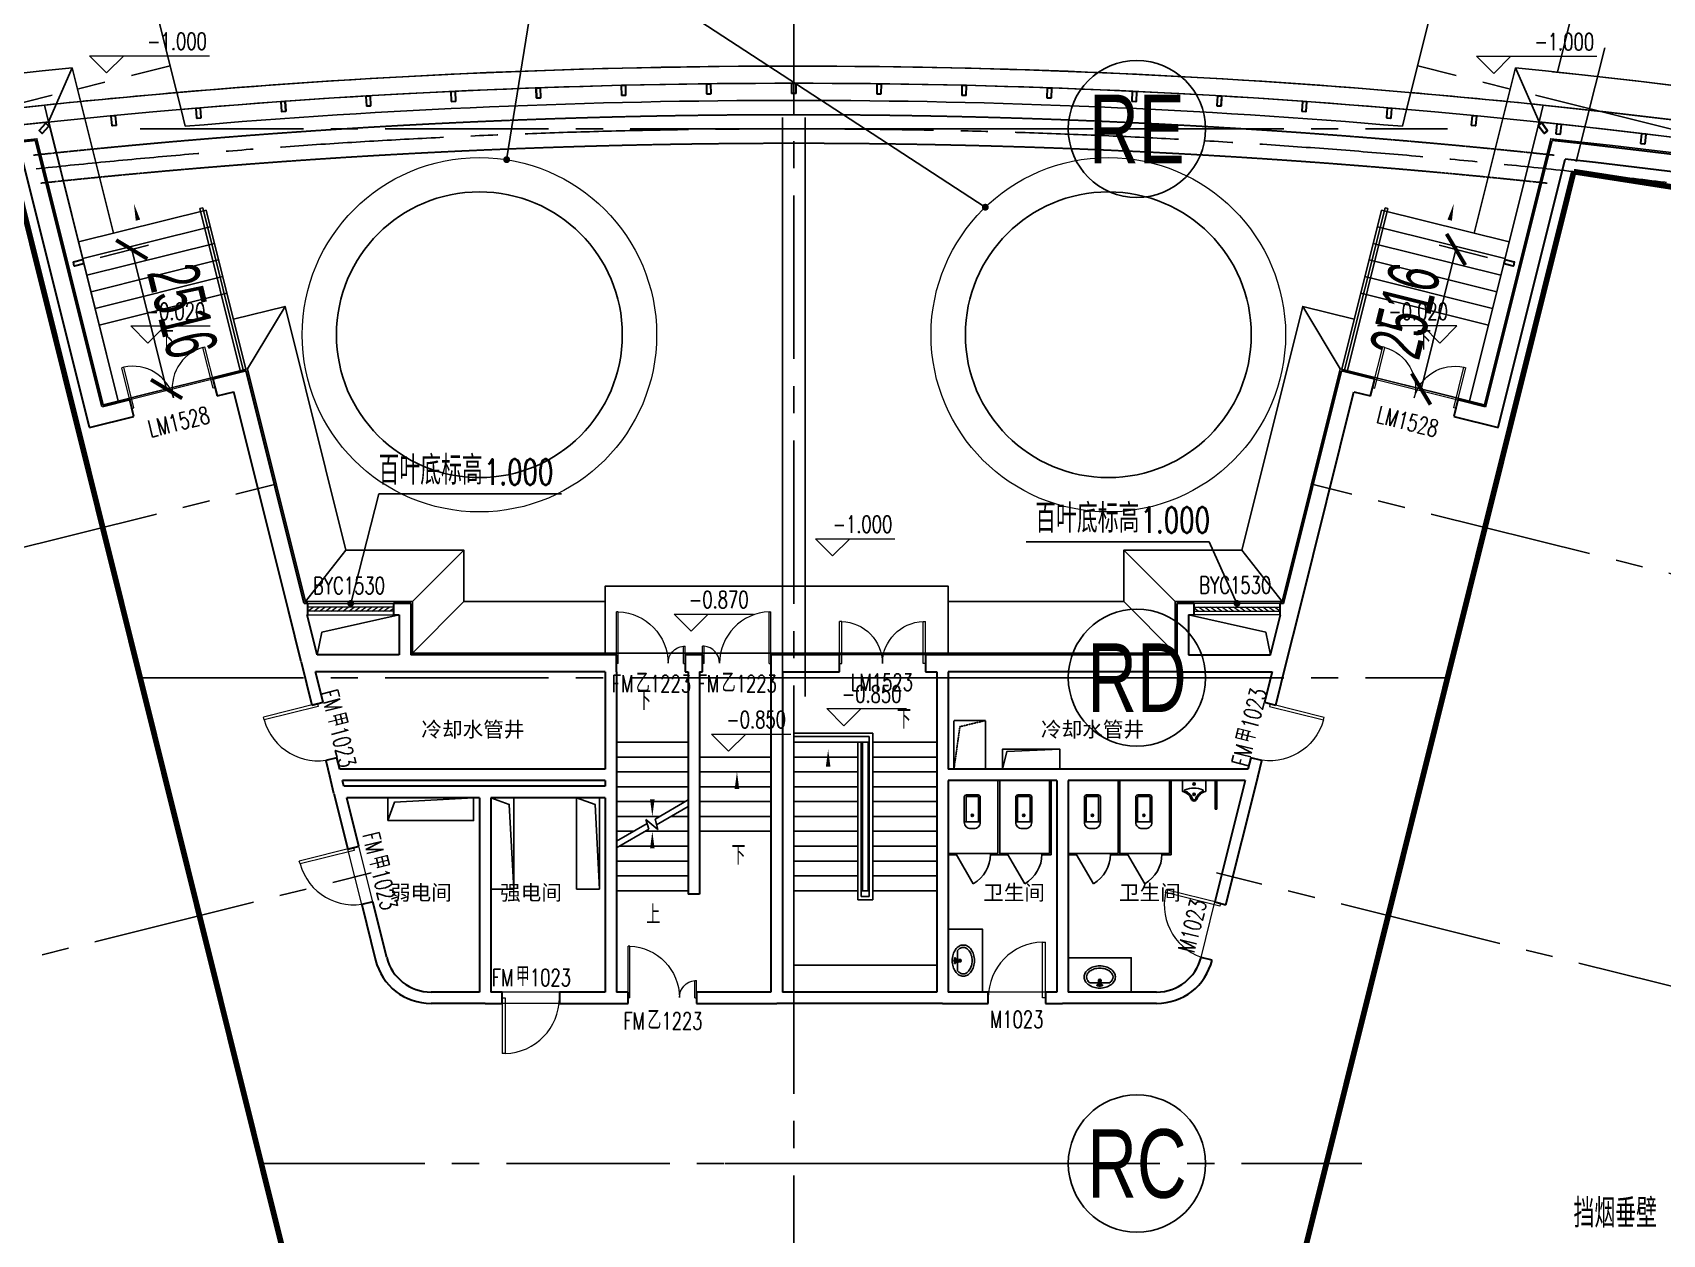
# Model space of a CAD drawing. Extents: x 138868 to 1251000, y -188972 to 132579.
# Drawn here: x 195488 to 223993, y -80412 to -59385 of the extents above; entities that cross this region are included whole.
import ezdxf
from ezdxf.enums import TextEntityAlignment as Align

# ---------------------------------------------------------------- set-up
doc = ezdxf.new("R2010")
doc.units = 0
for name, pattern in [('CENTER2', [28.575, 19.05, -3.175, 3.175, -3.175]), ('DASH', [0.35, 0.25, -0.1]), ('DASHDOT', [1, 0.5, -0.25, 0, -0.25])]:
    doc.linetypes.add(name, pattern=pattern)
doc.layers.get('0').update_dxf_attribs({"color": 8})
doc.layers.get('Defpoints').update_dxf_attribs({"color": 8})
for name, color, linetype in [('#幕墙线-平面', 8, 'Continuous'), ('#标注', 8, 'Continuous'), ('#轴线', 8, 'CENTER2'), ('A-FLOR', 8, 'Continuous'), ('A-FLOR-GRND', 8, 'Continuous'), ('A-FLOR-OVHD', 8, 'DASH'), ('A-FLOR-SPCL', 8, 'Continuous'), ('A-FLOR-UNDR', 8, 'Continuous'), ('A-Hole', 8, 'Continuous'), ('A-ROAD', 8, 'Continuous'), ('A-THERMAL', 8, 'Continuous'), ('CURTWALL', 8, 'Continuous'), ('dim', 8, 'Continuous'), ('DIM_LEAD', 8, 'Continuous'), ('DIM_SYMB', 8, 'Continuous'), ('G-equip', 8, 'Continuous'), ('STAIR', 8, 'Continuous'), ('WINDOW_TEXT', 8, 'Continuous'), ('数据中心轮廓线', 8, 'Continuous')]:
    doc.layers.add(name, color=color, linetype=linetype)
for name, color, linetype, lineweight in [('DIM_ELEV', 8, 'Continuous', 5), ('DOOR_FIRE', 8, 'Continuous', 13), ('DOOR_FIRE_TEXT', 8, 'Continuous', 9), ('DOTE', 8, 'DASHDOT', 5), ('G-设备基础', 8, 'Continuous', 9), ('PUB_TEXT', 8, 'Continuous', 5), ('WALL', 8, 'Continuous', 30), ('WINDOW', 8, 'Continuous', 13)]:
    doc.layers.add(name, color=color, linetype=linetype, lineweight=lineweight)
doc.styles.add('_TCH_DIM', font='SIMPLEX', dxfattribs={"bigfont": 'GBCBIG'})
doc.styles.add('_TCH_WINDOW', font='SIMPLEX', dxfattribs={"height": 3.5, "bigfont": 'GBCBIG'})
doc.styles.add('JHZX', font='jrs.shx', dxfattribs={"width": 0.6, "bigfont": 'jhz.shx'})
doc.styles.get("Standard").update_dxf_attribs({"font": 'arial.ttf'})
doc.dimstyles.new('JZBZ-300', dxfattribs={"dimscale": 300, "dimtxt": 3, "dimasz": 1.5, "dimexe": 1, "dimexo": 1, "dimgap": 0.5, "dimtad": 1, "dimdec": 0, "dimdsep": 46, "dimtxsty": 'JHZX', "dimblk1": 'ARCHTICK', "dimblk2": 'ARCHTICK', "dimsah": 1, "dimcen": 0, "dimclrd": 1, "dimclre": 1, "dimclrt": 2, "dimadec": 1, "dimazin": 2, "dimtfac": 1, "dimtdec": 0, "dimtix": 1, "dimtmove": 0, "dimatfit": 3, "dimfxl": 1, "dimtolj": 1, "dimlwd": -1, "dimlwe": -1, "dimarcsym": 1})

# ---------------------------------------------------------------- blocks, each defined once
blk = doc.blocks.new('Hole-1F')
at = {"layer": 'A-FLOR-OVHD'}
blk.add_lwpolyline([(2800, 114550), (3350, 114550), (3350, 113700), (2800, 113700)], close=True, dxfattribs=at)
blk.add_lwpolyline([(2800, 113700), (2904, 114443), (3350, 114550)], dxfattribs=at)
at = {"layer": 'A-Hole'}
for points in [[(-8338, 115700), (-8253, 116098), (-6900, 116400)], [(8338, 115700), (8253, 116098), (6900, 116400)], [(3650, 113700), (3723, 114006), (4650, 114050)], [(-7100, 112800), (-6983, 113123), (-5600, 113200)], [(-5300, 113200), (-4977, 113082), (-4900, 111600)], [(-3800, 113200), (-3477, 113082), (-3400, 111600)]]:
    blk.add_lwpolyline(points, dxfattribs=at)
for points in [[(3650, 113700), (4650, 113700), (4650, 114050), (3650, 114050)], [(-7100, 112800), (-5600, 112800), (-5600, 113200), (-7100, 113200)], [(-5300, 113200), (-5300, 111600), (-4900, 111600), (-4900, 113200)], [(-3800, 113200), (-3800, 111600), (-3400, 111600), (-3400, 113200)]]:
    blk.add_lwpolyline(points, close=True, dxfattribs=at)
blk = doc.blocks.new('9-10#$0$$TCHSYS$APDOOR2D')
blk.add_line((0.5, 0), (0, 0.866))
blk.add_arc((0.5, 0), 1, 120, 180)
blk = doc.blocks.new('9-10#$0$$lvtry$00000202')
for p, q in [((-110, -40, 0), (-110, -470, 0)), ((100, -30, 0), (-100, -30, 0)), ((110, -470, 0), (110, -40, 0)), ((140, -470, 0), (-140, -470, 0))]:
    blk.add_line(p, q)
at = {"elevation": 0}
blk.add_lwpolyline([(140, -40, 0.414214), (100, 0), (-100, 0, 0.414214), (-140, -40), (-140, -480, 0.414214), (-30, -590), (30, -590, 0.414214), (140, -480)], format="xyb", close=True, dxfattribs=at)
blk.add_circle((0, -359, 0), 20)
for centre, start, end in [((-100, -40, 0), 90, 180), ((100, -40, 0), 0, 90)]:
    blk.add_arc(centre, 10, start, end)
for p in [(0, 0, 0), (0, -359, 0)]:
    blk.add_point(p)
blk = doc.blocks.new('9-10#$0$$lvtry$00000195')
for p, q in [((-165, -91), (-34, -91)), ((-17, -58), (-17, -48)), ((-16, -91), (-11, -91)), ((11, -91), (165, -91)), ((17, -58), (17, -48))]:
    blk.add_line(p, q)
blk.add_lwpolyline([(273, -195, -0.132138), (254, -266, -0.106661), (193, -332, -0.083339), (108, -374, -0.072039), (0, -389, -0.072039), (-108, -374, -0.083339), (-193, -332, -0.106661), (-254, -266, -0.132138), (-273, -195, -0.132138), (-254, -124, -0.106661), (-193, -57, -0.083339), (-108, -16, -0.072039), (0, 0, -0.072039), (108, -16, -0.083339), (193, -57, -0.106661), (254, -124, -0.132138)], format="xyb", close=True)
blk.add_circle((0, -58), 16.7)
for centre, radius, start, end in [((-131, -195), 101, 149.8906, 180), ((-131, -195), 101, 180, 210.1094), ((-68, -231), 174, 128.9257, 149.8906), ((-68, -158), 174, 210.1094, 234.4623), ((-165, -111), 20, 90, 128.9257), ((-40, -49), 10.1, 106.6096, 258.1648), ((-64, 218), 259, 274.7069, 282.3732), ((-75, -228), 173, 71.36, 79.1873), ((-29, -95), 6.77, 155.344, 308.3224), ((-171, 3), 166, 324.8411, 338.1337), ((-171, 3), 170, 324.8411, 331.3523), ((-29, -95), 3.37, 155.344, 308.3224), ((100, -210), 170, 132.3141, 138.8253), ((100, -210), 166, 125.5327, 138.8253), ((0, -131), 25, 112.516, 67.484), ((-12, -74), 10.6, 201.8924, 261.774), ((0, -48), 16.7, 0, 180), ((-381, -131), 372, 2.3982, 6.7627), ((0, -111), 9.9, 201.7837, 338.2163), ((64, 218), 259, 257.6268, 265.2931), ((381, -131), 372, 170.1008, 177.6018), ((75, -228), 173, 100.8127, 110.4191), ((40, -49), 10.1, 281.8352, 73.3904), ((165, -111), 20, 51.0743, 90), ((165, -111), 20, 51.0743, 90), ((68, -158), 174, 305.5377, 329.8906), ((68, -231), 174, 30.1094, 51.0743), ((131, -195), 101, 0, 30.1094), ((131, -195), 101, 329.8906, 0), ((-27, -100), 245, 234.4623, 253.5183), ((0, -9), 340, 253.5183, 270), ((0, -9), 340, 270, 286.4817), ((27, -100), 245, 286.4817, 305.5377)]:
    blk.add_arc(centre, radius, start, end)
for p in [(0, -58), (0, -131)]:
    blk.add_point(p)
blk = doc.blocks.new('9-10#$0$$lvtry$00000224')
at = {"elevation": 0}
blk.add_lwpolyline([(-205, -191), (-205, 0), (205, 0), (205, -191, 0.268068), (51, -323, -0.317765), (0, -360, -0.317765), (-51, -323, 0.268068)], format="xyb", close=True, dxfattribs=at)
for centre in [(0, -60, 0), (0, -242, 0)]:
    blk.add_circle(centre, 20)
for centre, radius, start, end in [((-152, -175, 0), 10, 114.1084, 248.1394), ((5, -526, 0), 395, 66.6675, 114.1084), ((-243, -401, 0), 233, 19.2639, 68.1394), ((243, -401, 0), 233, 110.4941, 160.7361), ((158, -173, 0), 10, 290.4941, 66.6675), ((0, -316, 0), 24, 199.2639, 269.4998), ((0, -316, 0), 24, 270.5002, 340.7361)]:
    blk.add_arc(centre, radius, start, end)
for p in [(0, -60, 0), (0, -242, 0)]:
    blk.add_point(p)
blk = doc.blocks.new('$DorLib2D$00000225')
for p, q in [((0.475, -0.001), (0.475, 0.752)), ((0.475, 0.752), (0.5, 0.752)), ((0.5, -0.001), (0.5, 0.752)), ((-0.5, 0), (-0.5, 0.252)), ((-0.475, 0.252), (-0.5, 0.252)), ((-0.475, 0), (-0.475, 0.252)), ((-0.475, 0), (-0.5, 0)), ((0.475, -0.001), (0.5, -0.001))]:
    blk.add_line(p, q)
for centre, radius, start, end in [((0.505, -0.002), 0.755, 92.2493, 179.7238), ((-0.501, 0.003), 0.251, 359.7899, 84.0974)]:
    blk.add_arc(centre, radius, start, end)
blk = doc.blocks.new('$DorLib2D$00000001')
for p, q in [((0.45, 0.975), (0.5, 0.975)), ((0.45, 0), (0.45, 0.975)), ((0.5, 0), (0.5, 0.975)), ((0.5, 0), (0.45, 0))]:
    blk.add_line(p, q)
blk.add_arc((0.475, 0), 0.975, 91.4693, 180)
blk = doc.blocks.new('$DorLib2D$00000002')
for p, q in [((-0.5, 0), (-0.5, 0.4875)), ((-0.475, 0.4875), (-0.5, 0.4875)), ((-0.475, 0), (-0.475, 0.4875)), ((0.475, 0), (0.475, 0.4875)), ((0.475, 0.4875), (0.5, 0.4875)), ((0.5, 0), (0.5, 0.4875)), ((-0.5, 0), (-0.475, 0)), ((0.5, 0), (0.475, 0))]:
    blk.add_line(p, q)
for centre, start, end in [((-0.4875, 0), 0, 88.53072), ((0.4875, 0), 91.46928, 180)]:
    blk.add_arc(centre, 0.4875, start, end)
blk = doc.blocks.new('$WINLIB2D$00000039')
for points in [[(-0.5, 0.5), (-0.5, -0.5)], [(0.5, 0.5), (-0.5, 0.5)], [(0.5, -0.5), (0.5, 0.5)], [(-0.5, 0.167), (0.5, 0.167)], [(-0.452, -0.167), (-0.5, 0.084)], [(-0.384, -0.167), (-0.448, 0.167)], [(-0.316, -0.167), (-0.38, 0.167)], [(-0.248, -0.167), (-0.312, 0.167)], [(-0.18, -0.167), (-0.244, 0.167)], [(-0.112, -0.167), (-0.176, 0.167)], [(-0.044, -0.167), (-0.108, 0.167)], [(0.024, -0.167), (-0.04, 0.167)], [(0.092, -0.167), (0.028, 0.167)], [(0.16, -0.167), (0.096, 0.167)], [(0.228, -0.167), (0.164, 0.167)], [(0.296, -0.167), (0.232, 0.167)], [(0.364, -0.167), (0.3, 0.167)], [(0.432, -0.167), (0.368, 0.167)], [(0.5, -0.167), (0.436, 0.167)], [(-0.5, -0.167), (0.5, -0.167)], [(0.5, -0.5), (-0.5, -0.5)]]:
    blk.add_lwpolyline(points)
blk = doc.blocks.new('A$C27be4f04')
at = {"layer": 'A-FLOR'}
for points in [[(-46242, -8876, 100, 100, 0), (-41304, -28684, 100, 100, 0), (-8702, -20556, 100, 100, 0), (-13640, -747, 100, 100, 0.067561), (-46242, -8876, 0, 0, 0)], [(46242, -8876, 100, 100, 0), (41304, -28684, 100, 100, 0), (8702, -20556, 100, 100, 0), (13640, -747, 100, 100, -0.067561), (46242, -8876, 0, 0, 0)]]:
    blk.add_lwpolyline(points, format="xyseb", dxfattribs=at)
at = {"layer": 'A-FLOR-GRND', "ltscale": 5}
for p, q in [((-13033, 123), (-12620, 1069)), ((13033, 123), (12620, 1069)), ((-9555, -4196), (-8899, -3105)), ((9555, -4196), (8899, -3105)), ((-8539, -8270), (-7836, -7370)), ((-6670, -8270), (-5770, -7370)), ((6670, -8270), (5770, -7370)), ((8539, -8270), (7836, -7370)), ((-6670, -9170), (-5770, -8270)), ((6670, -9170), (5770, -8270))]:
    blk.add_line(p, q, dxfattribs=at)
for points in [[(-12620, 1069), (-11899, -1823)], [(12620, 1069), (11899, -1823)], [(-9802, -3330), (-8899, -3105), (-7836, -7370), (-5770, -7370), (-5770, -8270), (-3300, -8270)], [(9802, -3330), (8899, -3105), (7836, -7370), (5770, -7370), (5770, -8270), (2700, -8270)]]:
    blk.add_lwpolyline(points, dxfattribs=at)
for start, end in [(95.72081, 111.05288), (68.94712, 84.27919), (68.94873, 83.98356)]:
    blk.add_arc((0, -124900), 126600, start, end, dxfattribs=at)
at = {"layer": 'A-FLOR-OVHD'}
blk.add_lwpolyline([(2800, -10350), (3350, -10350), (3350, -11200), (2800, -11200)], close=True, dxfattribs=at)
blk.add_lwpolyline([(2800, -11200), (2904, -10457), (3350, -10350)], dxfattribs=at)
for radius, start, end in [(125150, 83.89945, 96.10055), (124650, 83.93134, 96.06866)]:
    blk.add_arc((0, -124900), radius, start, end, dxfattribs=at)
at = {"layer": 'A-FLOR-SPCL', "ltscale": 5}
for p, q in [((2700, -11400), (2700, -12675)), ((3570, -11400), (3570, -12675)), ((3570, -11400), (3570, -12675)), ((3600, -11400), (3600, -12700)), ((3600, -11400), (3600, -12700)), ((4470, -11400), (4470, -12675)), ((4470, -11400), (4470, -12675)), ((4500, -11400), (4500, -12700)), ((4500, -11400), (4500, -12700)), ((4800, -11400), (4800, -12675)), ((5670, -11400), (5670, -12675)), ((5670, -11400), (5670, -12675)), ((5700, -11400), (5700, -12700)), ((5700, -11400), (5700, -12700)), ((6570, -11400), (6570, -12675)), ((6570, -11400), (6570, -12675)), ((6600, -11400), (6600, -12700)), ((6600, -11400), (6600, -12700)), ((7370, -11400), (7370, -11900)), ((7370, -11400), (7370, -11900)), ((7400, -11400), (7400, -11900)), ((7400, -11400), (7400, -11900)), ((7400, -11900), (7370, -11900)), ((2838, -12675), (2700, -12675)), ((2838, -12675), (2700, -12675)), ((2700, -12700), (2838, -12700)), ((2700, -12700), (2838, -12700)), ((2838, -12700), (2838, -12675)), ((2838, -12700), (2838, -12675)), ((2838, -12675), (3438, -12675)), ((3570, -12675), (3438, -12675)), ((3438, -12675), (3438, -12700)), ((3570, -12675), (3438, -12675)), ((3438, -12675), (3438, -12700)), ((3600, -12700), (3438, -12700)), ((3600, -12700), (3438, -12700)), ((3738, -12675), (3600, -12675)), ((3738, -12675), (3600, -12675)), ((3600, -12700), (3738, -12700)), ((3600, -12700), (3738, -12700)), ((3738, -12700), (3738, -12675)), ((3738, -12700), (3738, -12675)), ((3738, -12675), (4338, -12675)), ((4470, -12675), (4338, -12675)), ((4338, -12675), (4338, -12700)), ((4470, -12675), (4338, -12675)), ((4338, -12675), (4338, -12700)), ((4500, -12700), (4338, -12700)), ((4500, -12700), (4338, -12700)), ((4938, -12675), (4800, -12675)), ((4938, -12675), (4800, -12675)), ((4800, -12700), (4938, -12700)), ((4800, -12700), (4938, -12700)), ((4938, -12700), (4938, -12675)), ((4938, -12700), (4938, -12675)), ((4938, -12675), (5538, -12675)), ((5670, -12675), (5538, -12675)), ((5538, -12675), (5538, -12700)), ((5670, -12675), (5538, -12675)), ((5538, -12675), (5538, -12700)), ((5700, -12700), (5538, -12700)), ((5700, -12700), (5538, -12700)), ((5838, -12675), (5700, -12675)), ((5838, -12675), (5700, -12675)), ((5700, -12700), (5838, -12700)), ((5700, -12700), (5838, -12700)), ((5838, -12700), (5838, -12675)), ((5838, -12700), (5838, -12675)), ((5838, -12675), (6438, -12675)), ((6570, -12675), (6438, -12675)), ((6438, -12675), (6438, -12700)), ((6570, -12675), (6438, -12675)), ((6438, -12675), (6438, -12700)), ((6600, -12700), (6438, -12700))]:
    blk.add_line(p, q, dxfattribs=at)
for points in [[(2700, -15100), (2700, -14000), (3300, -14000), (3300, -15100)], [(5900, -15100), (4800, -15100), (4800, -14500), (5900, -14500)]]:
    blk.add_lwpolyline(points, close=True, dxfattribs=at)
at = {"layer": 'A-FLOR-UNDR'}
for p, q in [((-200, -9928), (-200, 201)), ((200, -9928), (200, 201))]:
    blk.add_line(p, q, dxfattribs=at)
at = {"layer": 'A-ROAD'}
for p, q in [((-10791, 637), (-11732, 4412)), ((10791, 637), (11732, 4412)), ((13353, 994), (14215, 4452))]:
    blk.add_line(p, q, dxfattribs=at)
blk.add_arc((0, -124900), 138000, 47.40447, 120.2107, dxfattribs=at)
at = {"layer": 'A-THERMAL', "ltscale": 5}
for points in [[(-46550, -10122), (-46385, -10081), (-46775, -8518, -0.069213), (-13238, -171), (-12078, -4825), (-9555, -4196), (-8539, -8270), (-6670, -8270), (-6670, -9170), (0, -9170)], [(46550, -10122), (46385, -10081), (46775, -8518, 0.069213), (13238, -171), (12078, -4825), (9555, -4196), (8539, -8270), (6670, -8270), (6670, -9170), (0, -9170)]]:
    blk.add_lwpolyline(points, format="xyb", dxfattribs=at)
at = {"layer": 'CURTWALL'}
for p, q in [((-10644, 47), (-10717, 342)), ((10644, 47), (10717, 342)), ((-11816, -4760), (-13033, 123)), ((11816, -4760), (13033, 123))]:
    blk.add_line(p, q, dxfattribs=at)
for radius, start, end in [(126000, 94.91286, 95.97052), (125700, 85.10902, 94.89098), (125700, 85.10902, 94.89098), (126000, 84.02948, 85.08714), (125400, 85.13099, 94.86901), (125700, 95.95123, 111.95671), (125700, 68.04329, 84.04877)]:
    blk.add_arc((0, -124900), radius, start, end, dxfattribs=at)
at = {"layer": 'DIM_ELEV'}
for p, q in [((-12020, 982), (-12320, 1282)), ((-12320, 1282), (-10220, 1282)), ((-12020, 982), (-11720, 1282)), ((12242, 972), (11942, 1272)), ((11942, 1272), (14042, 1272)), ((12242, 972), (12542, 1272)), ((-11298, -3745), (-11598, -3445)), ((-11598, -3445), (-10207, -3445)), ((-11298, -3745), (-10998, -3445)), ((11598, -3445), (10207, -3445)), ((11298, -3745), (10998, -3445)), ((11298, -3745), (11598, -3445)), ((678, -7469), (378, -7169)), ((378, -7169), (1768, -7169)), ((678, -7469), (978, -7169)), ((-1796, -8786), (-2096, -8486)), ((-2096, -8486), (-705, -8486)), ((-1796, -8786), (-1496, -8486)), ((877, -10441), (577, -10141)), ((577, -10141), (1968, -10141)), ((877, -10441), (1177, -10141)), ((-1142, -10886), (-1442, -10586)), ((-1442, -10586), (-51, -10586)), ((-1142, -10886), (-842, -10586))]:
    blk.add_line(p, q, dxfattribs=at)
at = {"layer": 'DIM_LEAD'}
for p, q in [((-5023, -537), (-4351, 3654)), ((3348, -1368), (-4351, 3654)), ((-7750, -8300), (-7261, -6382)), ((-7261, -6382), (-4063, -6382)), ((7261, -7223), (4063, -7223)), ((7750, -8300), (7261, -7223))]:
    blk.add_line(p, q, dxfattribs=at)
at = {"layer": 'DIM_LEAD', "const_width": 60}
for points in [[(-5027, -567, 1), (-5018, -507, 1)], [(3374, -1385, 1), (3323, -1352, 1)], [(-7757, -8329, 1), (-7743, -8271, 1)], [(7762, -8327, 1), (7738, -8273, 1)]]:
    blk.add_lwpolyline(points, format="xyb", close=True, dxfattribs=at)
at = {"layer": 'DIM_SYMB'}
for points in [[(-11019, -3407, 0, 0, 0), (-11543, -1305, 0, 80, 0), (-11471, -1596, 0, 0, 0)], [(11019, -3407, 0, 0, 0), (11543, -1305, 0, 80, 0), (11471, -1596, 0, 0, 0)], [(-2475, -10078, 0, 0, 0), (-2475, -12028, 0, 80, 0), (-2475, -11728, 0, 0, 0)], [(-995, -12418, 0, 0, 0), (-995, -11248, 0, 80, 0), (-995, -11548, 0, 0, 0)], [(-2475, -13458, 0, 0, 0), (-2475, -12288, 0, 80, 0), (-2475, -12588, 0, 0, 0)]]:
    blk.add_lwpolyline(points, format="xyseb", dxfattribs=at)
at = {"layer": 'DIM_SYMB', "elevation": -1683}
blk.add_lwpolyline([(1900, -10598, 0, 0, 0), (1900, -13978, 0, 0, 0), (600, -13978, 0, 0, 0), (600, -10858, 0, 80, 0), (600, -11158, 0, 0, 0)], format="xyseb", dxfattribs=at)
at = {"layer": 'DOOR_FIRE'}
for p, q in [((-7558, -13568), (-7800, -12598)), ((-7364, -13519), (-7606, -12549)), ((-4100, -15100), (-5100, -15100)), ((-4100, -15300), (-5100, -15300))]:
    blk.add_line(p, q, dxfattribs=at)
at = {"layer": 'DOTE'}
blk.add_arc((0, -124900), 127950, 43.11527, 122.86793, dxfattribs=at)
at = {"layer": 'G-equip'}
for centre in [(-5500, -3600), (5500, -3600)]:
    blk.add_circle(centre, 2500, dxfattribs=at)
at = {"layer": 'G-设备基础'}
for centre in [(-5500, -3600), (5500, -3600)]:
    blk.add_circle(centre, 3100, dxfattribs=at)
at = {"layer": 'STAIR'}
for p, q in [((-10278, -1419), (-12510, -1975)), ((-10339, -1382), (-10387, -1394)), ((-9681, -4228), (-10387, -1394)), ((-9632, -4215), (-10339, -1382)), ((-9584, -4203), (-10278, -1419)), ((9584, -4203), (10278, -1419)), ((9632, -4215), (10339, -1382)), ((9681, -4228), (10387, -1394)), ((10278, -1419), (12510, -1975)), ((10339, -1382), (10387, -1394)), ((-10206, -1710), (-12437, -2266)), ((10206, -1710), (12437, -2266)), ((-10133, -2001), (-12365, -2557)), ((10133, -2001), (12365, -2557)), ((-10060, -2292), (-12292, -2848)), ((10060, -2292), (12292, -2848)), ((-9988, -2583), (-12220, -3139)), ((9988, -2583), (12220, -3139)), ((-9915, -2874), (-12147, -3430)), ((9915, -2874), (12147, -3430)), ((-3100, -12461), (-3100, -10728)), ((-3100, -10728), (-1850, -10728)), ((-1850, -11740), (-1850, -10728)), ((-1650, -10728), (-1650, -13328)), ((-400, -10728), (-400, -13328)), ((1380, -10568), (0, -10568)), ((0, -10628), (0, -10568)), ((1320, -10628), (0, -10628)), ((0, -10728), (0, -13328)), ((1120, -10728), (0, -10728)), ((1180, -10728), (1120, -10728)), ((1120, -10728), (1120, -13488)), ((1180, -10728), (1120, -10728)), ((1200, -10728), (1180, -10728)), ((1180, -10728), (1180, -13428)), ((1200, -10728), (1200, -13328)), ((1200, -10728), (1300, -10728)), ((1300, -13328), (1300, -10728)), ((1300, -10728), (1320, -10728)), ((1320, -13428), (1320, -10628)), ((1380, -13488), (1380, -10568)), ((1380, -10728), (2500, -10728)), ((2500, -13328), (2500, -10728)), ((-3100, -10988), (-1850, -10988)), ((-400, -10988), (-1650, -10988)), ((1120, -10988), (0, -10988)), ((1200, -10988), (1180, -10988)), ((1300, -10988), (1320, -10988)), ((1380, -10988), (2500, -10988)), ((-3100, -11248), (-1850, -11248)), ((-400, -11248), (-1650, -11248)), ((1120, -11248), (0, -11248)), ((1200, -11248), (1180, -11248)), ((1300, -11248), (1320, -11248)), ((1380, -11248), (2500, -11248)), ((-3100, -11508), (-1850, -11508)), ((-400, -11508), (-1650, -11508)), ((1120, -11508), (0, -11508)), ((1200, -11508), (1180, -11508)), ((1300, -11508), (1320, -11508)), ((1380, -11508), (2500, -11508)), ((-3100, -11768), (-1900, -11768)), ((-2428, -12073), (-1850, -11740)), ((-2401, -12173), (-1850, -11855)), ((-1850, -13328), (-1850, -11855)), ((-400, -11768), (-1650, -11768)), ((1120, -11768), (0, -11768)), ((1200, -11768), (1180, -11768)), ((1300, -11768), (1320, -11768)), ((1380, -11768), (2500, -11768)), ((-3100, -12028), (-2350, -12028)), ((-3100, -12461), (-2566, -12153)), ((-3100, -12577), (-2539, -12253)), ((-2539, -12253), (-2586, -12081)), ((-2586, -12081), (-2380, -12254)), ((-2380, -12254), (-2428, -12073)), ((-2150, -12028), (-1850, -12028)), ((-400, -12028), (-1650, -12028)), ((1120, -12028), (0, -12028)), ((1200, -12028), (1180, -12028)), ((1300, -12028), (1320, -12028)), ((1380, -12028), (2500, -12028)), ((-3100, -12288), (-2800, -12288)), ((-2600, -12288), (-1850, -12288)), ((-400, -12288), (-1650, -12288)), ((1120, -12288), (0, -12288)), ((1200, -12288), (1180, -12288)), ((1300, -12288), (1320, -12288)), ((1380, -12288), (2500, -12288)), ((-3100, -13328), (-3100, -12577)), ((-3100, -12808), (-1850, -12808)), ((-3050, -12548), (-1850, -12548)), ((1120, -12548), (0, -12548)), ((1120, -12808), (0, -12808)), ((1200, -12548), (1180, -12548)), ((1200, -12808), (1180, -12808)), ((1300, -12548), (1320, -12548)), ((1300, -12808), (1320, -12808)), ((1380, -12548), (2500, -12548)), ((1380, -12808), (2500, -12808)), ((-3100, -13068), (-1850, -13068)), ((1120, -13068), (0, -13068)), ((1200, -13068), (1180, -13068)), ((1300, -13068), (1320, -13068)), ((1380, -13068), (2500, -13068)), ((-3100, -13328), (-1850, -13328)), ((1120, -13328), (0, -13328)), ((0, -13328), (0, -14628)), ((1120, -13328), (0, -13328)), ((1200, -13328), (1180, -13328)), ((1320, -13328), (1180, -13328)), ((1300, -13328), (1320, -13328)), ((1380, -13328), (2500, -13328)), ((2500, -13328), (1380, -13328)), ((2500, -14628), (2500, -13328)), ((1120, -13488), (1380, -13488)), ((1180, -13428), (1320, -13428)), ((0, -14628), (2500, -14628))]:
    blk.add_line(p, q, dxfattribs=at)
blk.add_lwpolyline([(-3300, -9200), (-3300, -8000), (2700, -8000), (2700, -9200)], dxfattribs=at)
at = {"layer": 'WALL'}
for p, q in [((-12099, -4861), (-13261, -203)), ((12099, -4861), (13261, -203)), ((-12318, -5225), (-13489, -529)), ((12318, -5225), (13489, -529)), ((-9577, -4232), (-10159, -4378)), ((-8562, -8300), (-9577, -4232)), ((8562, -8300), (9577, -4232)), ((10159, -4378), (9577, -4232)), ((-10159, -4378), (-10086, -4669)), ((10086, -4669), (10159, -4378)), ((-11614, -4740), (-12099, -4861)), ((-11542, -5032), (-11614, -4740)), ((-10086, -4669), (-9795, -4596)), ((-8841, -8424), (-9795, -4596)), ((8841, -8424), (9795, -4596)), ((9795, -4596), (10086, -4669)), ((11614, -4740), (11542, -5032)), ((12099, -4861), (11614, -4740)), ((-12318, -5225), (-11542, -5032)), ((11542, -5032), (12318, -5225)), ((-8616, -9324), (-8841, -8424)), ((-8500, -8300), (-8562, -8300)), ((-8513, -8500), (-8500, -8500)), ((-8338, -9200), (-8513, -8500)), ((-8500, -8500), (-8500, -8300)), ((-6700, -8300), (-7000, -8300)), ((-7000, -8300), (-7000, -8500)), ((-7000, -8500), (-6900, -8500)), ((-6900, -8500), (-6900, -9200)), ((-6700, -8300), (-6700, -9200)), ((7000, -8300), (6700, -8300)), ((6700, -8300), (6700, -9200)), ((6900, -8500), (7000, -8500)), ((6900, -8500), (6900, -9200)), ((7000, -8500), (7000, -8300)), ((8338, -9200), (8513, -8500)), ((8562, -8300), (8500, -8300)), ((8500, -8300), (8500, -8500)), ((8500, -8500), (8513, -8500)), ((8616, -9324), (8841, -8424)), ((-8616, -9324), (-8428, -10078)), ((-6900, -9200), (-8338, -9200)), ((-3200, -9200), (-6700, -9200)), ((-3100, -9200), (-3200, -9200)), ((-3100, -9500), (-3100, -9200)), ((-1750, -9200), (-1900, -9200)), ((-1900, -9200), (-1900, -9500)), ((-1600, -9200), (-1750, -9200)), ((-1600, -9500), (-1600, -9200)), ((-300, -9200), (-400, -9200)), ((-400, -9200), (-400, -9500)), ((800, -9200), (-300, -9200)), ((800, -9500), (800, -9200)), ((2600, -9200), (2300, -9200)), ((2300, -9200), (2300, -9500)), ((6700, -9200), (2600, -9200)), ((6900, -9200), (8338, -9200)), ((8428, -10078), (8616, -9324)), ((-8234, -10030), (-8366, -9500)), ((-6800, -9500), (-8366, -9500)), ((-3300, -9500), (-6800, -9500)), ((-3300, -9500), (-3300, -11200)), ((-3100, -9500), (-3100, -11300)), ((-1900, -9500), (-1850, -9500)), ((-1850, -9500), (-1850, -13388)), ((-1650, -9500), (-1600, -9500)), ((-1650, -9500), (-1650, -13388)), ((-400, -9500), (-400, -15100)), ((-200, -9500), (-200, -15100)), ((-200, -9500), (800, -9500)), ((2300, -9500), (2500, -9500)), ((2500, -9500), (2500, -11300)), ((2700, -9500), (2700, -11200)), ((6800, -9500), (2700, -9500)), ((6800, -9500), (8366, -9500)), ((8366, -9500), (8234, -10030)), ((-8428, -10078), (-8234, -10030)), ((8234, -10030), (8428, -10078)), ((-7992, -11000), (-8186, -11048)), ((-8186, -11048), (-8113, -11342)), ((-7942, -11200), (-7992, -11000)), ((7992, -11000), (7942, -11200)), ((8186, -11048), (7992, -11000)), ((8113, -11342), (8186, -11048)), ((-8043, -11624), (-8118, -11324)), ((-3300, -11200), (-7942, -11200)), ((-3300, -11400), (-7893, -11400)), ((-7868, -11500), (-7893, -11400)), ((-3300, -11400), (-3300, -11500)), ((-3100, -11300), (-3100, -11600)), ((2500, -11300), (2500, -15100)), ((4700, -11200), (2700, -11200)), ((2700, -11400), (2700, -15100)), ((4600, -11400), (2700, -11400)), ((4600, -11400), (4600, -15100)), ((7942, -11200), (4700, -11200)), ((7893, -11400), (4800, -11400)), ((4800, -11400), (4800, -15100)), ((7893, -11400), (7363, -13523)), ((7557, -13572), (8118, -11324)), ((-8043, -11624), (-7800, -12598)), ((-5400, -11500), (-7868, -11500)), ((-3300, -11500), (-5400, -11500)), ((-3100, -11600), (-3100, -15100)), ((-7606, -12549), (-7818, -11700)), ((-5500, -11700), (-7818, -11700)), ((-5500, -11700), (-5500, -15100)), ((-3300, -11700), (-5300, -11700)), ((-5300, -11700), (-5300, -15100)), ((-3300, -11700), (-3300, -15100)), ((-7800, -12598), (-7606, -12549)), ((-1650, -13388), (-1850, -13388)), ((-7364, -13519), (-7558, -13568)), ((-7558, -13568), (-7315, -14542)), ((-7121, -14494), (-7364, -13519)), ((7363, -13523), (7557, -13572)), ((7315, -14542), (7121, -14494)), ((-5500, -15100), (-6345, -15100)), ((-5100, -15100), (-5300, -15100)), ((-5100, -15300), (-5100, -15100)), ((-3300, -15100), (-4100, -15100)), ((-4100, -15100), (-4100, -15300)), ((-2900, -15100), (-3100, -15100)), ((-2900, -15300), (-2900, -15100)), ((-400, -15100), (-1700, -15100)), ((-1700, -15100), (-1700, -15300)), ((2500, -15100), (-200, -15100)), ((3400, -15100), (2700, -15100)), ((3400, -15300), (3400, -15100)), ((4600, -15100), (4400, -15100)), ((4400, -15100), (4400, -15300)), ((6345, -15100), (4800, -15100)), ((-5400, -15300), (-6345, -15300)), ((-5400, -15300), (-5100, -15300)), ((-4100, -15300), (-3200, -15300)), ((-3200, -15300), (-2900, -15300)), ((-1700, -15300), (-300, -15300)), ((2600, -15300), (-300, -15300)), ((2600, -15300), (3400, -15300)), ((4400, -15300), (4700, -15300)), ((6345, -15300), (4700, -15300))]:
    blk.add_line(p, q, dxfattribs=at)
for centre, radius, start, end in [((0, -124900), 125400, 96.07027, 111.8836), ((0, -124900), 125400, 68.1164, 83.92973), ((0, -124900), 125100, 68.18984, 83.81016), ((-6345, -14300), 800, 194, 270), ((6345, -14300), 800, 270, 346), ((-6345, -14300), 1000, 194, 270), ((6345, -14300), 1000, 270, 346)]:
    blk.add_arc(centre, radius, start, end, dxfattribs=at)
at = {"layer": 'WINDOW'}
for p, q in [((-10159, -4378), (-11614, -4740)), ((10159, -4378), (11614, -4740)), ((2300, -9200), (800, -9200)), ((7121, -14494), (7363, -13523)), ((4400, -15100), (3400, -15100))]:
    blk.add_line(p, q, dxfattribs=at)
at = {"layer": '数据中心轮廓线'}
for p, q in [((-10717, 342), (-10791, 637)), ((10717, 342), (10791, 637)), ((-13033, 123), (-13106, 416)), ((13033, 123), (13106, 416))]:
    blk.add_line(p, q, dxfattribs=at)
for start, end in [(85.0411, 94.91561), (85.0411, 94.91286), (95.97052, 111.93764), (68.06236, 84.02948)]:
    blk.add_arc((0, -124900), 126000, start, end, dxfattribs=at)
at = {"layer": 'A-FLOR-SPCL', "ltscale": 5, "xscale": -1}
for name, p in [('9-10#$0$$lvtry$00000224', (7000, -11400, 0)), ('9-10#$0$$lvtry$00000202', (3121, -11650)), ('9-10#$0$$lvtry$00000202', (4021, -11650)), ('9-10#$0$$lvtry$00000202', (5221, -11650)), ('9-10#$0$$lvtry$00000202', (6121, -11650))]:
    blk.add_blockref(name, p, dxfattribs=at)
at = {"layer": 'A-FLOR-SPCL', "ltscale": 5, "xscale": 600, "yscale": 600, "zscale": 25, "rotation": 180}
for p in [(3138, -12687), (4038, -12687), (5238, -12687), (6138, -12687)]:
    blk.add_blockref('9-10#$0$$TCHSYS$APDOOR2D', p, dxfattribs=at)
at = {"layer": 'A-FLOR-SPCL', "ltscale": 5, "rotation": 90}
blk.add_blockref('9-10#$0$$lvtry$00000195', (2769, -14550), dxfattribs=at)
at = {"layer": 'A-FLOR-SPCL', "ltscale": 5, "xscale": -1, "rotation": 180}
blk.add_blockref('9-10#$0$$lvtry$00000195', (5350, -15031), dxfattribs=at)
at = {"layer": 'A-Hole'}
blk.add_blockref('Hole-1F', (0, -124900), dxfattribs=at)
at = {"layer": 'DOOR_FIRE'}
for name, p, xscale, yscale, zscale, rotation in [('$DorLib2D$00000225', (-2500, -9350), -1200, 1200, 300, 6.913870277566078e-12), ('$DorLib2D$00000001', (-8210, -10539), 999.9999999999997, 999.9999999999997, 200, 104.0000000000024), ('$DorLib2D$00000001', (8210, -10539), -999.9999999999997, 999.9999999999998, 200, 255.9999999999976), ('$DorLib2D$00000001', (-7582, -13059), 1000, 1000, 200, 104.0000000000016), ('$DorLib2D$00000225', (-2300, -15200), -1200, 1200, 200, 9.152980773316393e-12), ('$DorLib2D$00000001', (-4600, -15200), 1000, 1000, 200, 180.0000000000091)]:
    blk.add_blockref(name, p, dxfattribs=dict(at, xscale=xscale, yscale=yscale, zscale=zscale, rotation=rotation))
at = {"layer": 'DOOR_FIRE', "xscale": 1200, "yscale": 1200, "zscale": 300}
blk.add_blockref('$DorLib2D$00000225', (-1000, -9350), dxfattribs=at)
at = {"layer": 'WINDOW'}
ref = blk.add_blockref('$DorLib2D$00000002', (-10850, -4705), dxfattribs=dict(at, xscale=1500, yscale=1500, zscale=-1500, rotation=14.00000000000315))
ref.add_attrib('A', 'LM1528', (-11249, -5400), dxfattribs={"layer": 'WINDOW_TEXT', "height": 297.5, "rotation": 14, "style": '_TCH_WINDOW', "width": 0.705882})
ref = blk.add_blockref('$DorLib2D$00000002', (10850, -4705), dxfattribs=dict(at, xscale=-1500, yscale=1500, zscale=-1500, rotation=345.9999999999969))
ref.add_attrib('A', 'LM1528', (10172, -5132), dxfattribs={"layer": 'WINDOW_TEXT', "height": 297.5, "rotation": 346, "style": '_TCH_WINDOW', "width": 0.705882})
ref = blk.add_blockref('$WINLIB2D$00000039', (-7750, -8400), dxfattribs=dict(at, xscale=-1500, yscale=200, zscale=1500, rotation=8.593203149378815e-12))
ref.add_attrib('A', 'BYC1530', (-8410, -8136), dxfattribs={"layer": 'WINDOW_TEXT', "height": 297.5, "style": '_TCH_WINDOW', "width": 0.705882})
ref = blk.add_blockref('$WINLIB2D$00000039', (7750, -8400), dxfattribs=dict(at, xscale=1500, yscale=200, zscale=1500))
ref.add_attrib('A', 'BYC1530', (7090, -8129), dxfattribs={"layer": 'WINDOW_TEXT', "height": 297.5, "style": '_TCH_WINDOW', "width": 0.705882})
ref = blk.add_blockref('$DorLib2D$00000002', (1550, -9350), dxfattribs=dict(at, xscale=-1500, yscale=1500, zscale=1500, rotation=9.152980773316393e-12))
ref.add_attrib('A', 'LM1523', (995, -9829), dxfattribs={"layer": 'WINDOW_TEXT', "height": 297.5, "style": '_TCH_WINDOW', "width": 0.705882})
ref = blk.add_blockref('$DorLib2D$00000001', (7339, -14033), dxfattribs=dict(at, xscale=1000, yscale=1000, zscale=1000, rotation=76.00000000000345))
ref.add_attrib('A', 'M1023', (7001, -14433), dxfattribs={"layer": 'WINDOW_TEXT', "height": 297.5, "rotation": 76, "style": '_TCH_WINDOW', "width": 0.705882})
ref = blk.add_blockref('$DorLib2D$00000001', (3900, -15200), dxfattribs=dict(at, xscale=1000, yscale=1000, zscale=-1000))
ref.add_attrib('A', 'M1023', (3430, -15729), dxfattribs={"layer": 'WINDOW_TEXT', "height": 297.5, "style": '_TCH_WINDOW', "width": 0.705882})
at = {"layer": 'DIM_SYMB', "style": '_TCH_DIM'}
blk.add_text('下', height=338, dxfattribs=at).set_placement((-2738, -10166))
at = {"layer": 'DOOR_FIRE_TEXT', "style": '_TCH_WINDOW', "width": 0.705882}
for s, p in [('FM', (-3183, -9855)), ('1223', (-2517, -9855)), ('FM', (-1683, -9855)), ('1223', (-1017, -9855)), ('FM', (-5283, -14995)), ('1023', (-4617, -14995)), ('FM', (-2983, -15755)), ('1223', (-2317, -15755))]:
    blk.add_text(s, height=297.5, dxfattribs=at).set_placement(p)
at = {"layer": 'DOOR_FIRE_TEXT', "style": '_TCH_WINDOW'}
for s, p in [('乙', (-2763, -9855)), ('乙', (-1263, -9855)), ('甲', (-4863, -14995)), ('乙', (-2563, -15755))]:
    blk.add_text(s, height=338, dxfattribs=at).set_placement(p)
at = {"layer": 'DOOR_FIRE_TEXT', "style": '_TCH_WINDOW', "width": 0.705882}
for s, rotation, p in [('FM', 284, (-8274, -9851)), ('1023', 76, (8104, -10530)), ('1023', 284, (-8113, -10497)), ('FM', 76, (7943, -11176)), ('FM', 284, (-7549, -12346)), ('1023', 284, (-7387, -12992))]:
    blk.add_text(s, height=297.5, rotation=rotation, dxfattribs=at).set_placement(p)
at = {"layer": 'DOOR_FIRE_TEXT', "style": '_TCH_WINDOW'}
for rotation, p in [(284, (-8172, -10259)), (76, (8045, -10769)), (284, (-7447, -12754))]:
    blk.add_text('甲', height=338, rotation=rotation, dxfattribs=at).set_placement(p)
at = {"layer": 'PUB_TEXT', "style": '_TCH_DIM', "width": 0.705882}
for s, height, p in [('-1.000', 297.5, (-11310, 1387)), ('-1.000', 297.5, (12952, 1377)), ('-0.020', 297.5, (-11337, -3340)), ('-0.020', 297.5, (10397, -3340)), ('1.000', 446.2, (-5421, -6224)), ('-1.000', 297.5, (678, -7064)), ('1.000', 446.2, (6064, -7065)), ('-0.870', 297.5, (-1835, -8381)), ('-0.850', 297.5, (838, -10036)), ('-0.850', 297.5, (-1181, -10481))]:
    blk.add_text(s, height=height, dxfattribs=at).set_placement(p)
at = {"layer": 'PUB_TEXT', "style": '_TCH_DIM'}
for s, height, p in [('下', 338, (-11089, -3859)), ('下', 338, (10899, -3859)), ('百叶底标高', 506.4, (-7264, -6224)), ('百叶底标高', 506.4, (4221, -7065)), ('下', 338, (1805, -10493)), ('下', 338, (-1090, -12873)), ('上', 338, (-2579, -13913)), ('挡烟垂壁', 506.4, (13637, -19223))]:
    blk.add_text(s, height=height, dxfattribs=at).set_placement(p)
at = {"layer": 'PUB_TEXT'}
for s, p in [('冷却水管井', (-6515, -10637)), ('冷却水管井', (4322, -10637)), ('弱电间', (-7064, -13492)), ('强电间', (-5138, -13492)), ('卫生间', (3310, -13492)), ('卫生间', (5685, -13492))]:
    blk.add_text(s, height=264.3, dxfattribs=at).set_placement(p)
blk = doc.blocks.new('*U3167')
blk.add_line((20, 0), (0, 0))
blk.add_circle((24, 0), 4)
at = {"style": 'JHZX', "width": 0.75}
blk.add_attdef('AXES', text='', height=4, dxfattribs=at).set_placement((24, 0), align=Align.MIDDLE_CENTER)
blk = doc.blocks.new('_ARCHTICK')
at = {"color": 0, "linetype": 'ByBlock', "const_width": 0.15}
blk.add_lwpolyline([(-0.5, -0.5), (0.5, 0.5)], dxfattribs=at)
blk = doc.blocks.new('*D3348')
at = {"layer": '#标注', "ltscale": 300, "transparency": 16777216}
for p, q in [((146691, -69158), (145494, -66906)), ((299030, -89214), (300769, -87349))]:
    blk.add_line(p, q, dxfattribs=at)
blk.add_arc((208802, -185972), 134550, 47, 118, dxfattribs=at)
at = {"layer": 'Defpoints', "color": 0, "ltscale": 300, "transparency": 16777216}
for p in [(253347, -59009), (146832, -69423), (298826, -89433), (208802, -185972)]:
    blk.add_point(p, dxfattribs=at)
at = {"layer": '#标注', "ltscale": 300, "transparency": 16777216, "xscale": 450, "yscale": 450, "zscale": 450}
for p, rotation in [((145635, -67171), 207.9999999999996), ((300565, -87568), 316.9999999936651)]:
    blk.add_blockref('_ARCHTICK', p, dxfattribs=dict(at, rotation=rotation))
at = {"layer": '#标注', "ltscale": 300, "transparency": 16777216, "insert": (226443, -51978), "char_height": 900, "attachment_point": 5, "rotation": 352.5, "style": 'JHZX'}
blk.add_mtext('\\A1;71°', dxfattribs=at)
blk = doc.blocks.new('*D3349')
at = {"layer": '#标注', "ltscale": 300, "transparency": 16777216}
for p, q in [((274351, -71052), (275020, -69879)), ((299030, -89214), (299951, -88226))]:
    blk.add_line(p, q, dxfattribs=at)
blk.add_arc((208802, -185972), 133350, 47, 60.3, dxfattribs=at)
at = {"layer": 'Defpoints', "color": 0, "ltscale": 300, "transparency": 16777216}
for p in [(274203, -71312), (291936, -81707), (298826, -89433), (208802, -185972)]:
    blk.add_point(p, dxfattribs=at)
at = {"layer": '#标注', "ltscale": 300, "transparency": 16777216, "xscale": 450, "yscale": 450, "zscale": 450}
for p, rotation in [((274871, -70140), 150.2999999171138), ((299746, -88446), 316.9999999936651)]:
    blk.add_blockref('_ARCHTICK', p, dxfattribs=dict(at, rotation=rotation))
at = {"layer": '#标注', "ltscale": 300, "transparency": 16777216, "insert": (288196, -78087), "char_height": 900, "attachment_point": 5, "rotation": 323.65, "style": 'JHZX'}
blk.add_mtext('\\A1;13.3°', dxfattribs=at)
blk = doc.blocks.new('*D3350')
at = {"layer": '#标注', "ltscale": 300, "transparency": 16777216}
for p, q in [((240808, -57601), (241135, -56292)), ((274351, -71052), (275020, -69879))]:
    blk.add_line(p, q, dxfattribs=at)
blk.add_arc((208802, -185972), 133350, 60.3, 76, dxfattribs=at)
at = {"layer": 'Defpoints', "color": 0, "ltscale": 300, "transparency": 16777216}
for p in [(240736, -57893), (264031, -64596), (274203, -71312), (208802, -185972)]:
    blk.add_point(p, dxfattribs=at)
at = {"layer": '#标注', "ltscale": 300, "transparency": 16777216, "xscale": 450, "yscale": 450, "zscale": 450}
for p, rotation in [((241062, -56583), 165.999999999999), ((274871, -70140), 330.2999999171137)]:
    blk.add_blockref('_ARCHTICK', p, dxfattribs=dict(at, rotation=rotation))
at = {"layer": '#标注', "ltscale": 300, "transparency": 16777216, "insert": (258655, -61644), "char_height": 900, "attachment_point": 5, "rotation": 338.15, "style": 'JHZX'}
blk.add_mtext('\\A1;15.7°', dxfattribs=at)
blk = doc.blocks.new('*D3340')
at = {"layer": '#标注', "ltscale": 300, "transparency": 16777216}
for p, q in [((208802, -53672), (208802, -52322)), ((240808, -57601), (241135, -56292))]:
    blk.add_line(p, q, dxfattribs=at)
blk.add_arc((208802, -185972), 133350, 76, 90, dxfattribs=at)
at = {"layer": 'Defpoints', "color": 0, "ltscale": 300, "transparency": 16777216}
for p in [(208802, -53972), (230428, -54387), (240736, -57893), (208802, -185972)]:
    blk.add_point(p, dxfattribs=at)
at = {"layer": '#标注', "ltscale": 300, "transparency": 16777216, "xscale": 450, "yscale": 450, "zscale": 450}
for p, rotation in [((208802, -52622), 179.9999999999996), ((241062, -56583), 345.999999999999)]:
    blk.add_blockref('_ARCHTICK', p, dxfattribs=dict(at, rotation=rotation))
at = {"layer": '#标注', "ltscale": 300, "transparency": 16777216, "insert": (225126, -53020), "char_height": 900, "attachment_point": 5, "rotation": 353, "style": 'JHZX'}
blk.add_mtext('\\A1;14°', dxfattribs=at)
blk = doc.blocks.new('*D3341')
at = {"layer": '#标注', "ltscale": 300, "transparency": 16777216}
for p, q in [((208802, -53672), (208802, -52322)), ((176796, -57601), (176469, -56292))]:
    blk.add_line(p, q, dxfattribs=at)
blk.add_arc((208802, -185972), 133350, 90, 104, dxfattribs=at)
at = {"layer": 'Defpoints', "color": 0, "ltscale": 300, "transparency": 16777216}
for p in [(197953, -53064), (208802, -53972), (176868, -57893), (208802, -185972)]:
    blk.add_point(p, dxfattribs=at)
at = {"layer": '#标注', "ltscale": 300, "transparency": 16777216, "xscale": 450, "yscale": 450, "zscale": 450}
for p, rotation in [((208802, -52622), 359.9999999999997), ((176542, -56583), 194.0000000000007)]:
    blk.add_blockref('_ARCHTICK', p, dxfattribs=dict(at, rotation=rotation))
at = {"layer": '#标注', "ltscale": 300, "transparency": 16777216, "insert": (192478, -53020), "char_height": 900, "attachment_point": 5, "rotation": 7, "style": 'JHZX'}
blk.add_mtext('\\A1;14°', dxfattribs=at)
blk = doc.blocks.new('*D3342')
at = {"layer": '#标注', "ltscale": 300, "transparency": 16777216}
for p, q in [((176796, -57601), (176469, -56292)), ((146691, -69158), (146057, -67966))]:
    blk.add_line(p, q, dxfattribs=at)
blk.add_arc((208802, -185972), 133350, 104, 118, dxfattribs=at)
at = {"layer": 'Defpoints', "color": 0, "ltscale": 300, "transparency": 16777216}
for p in [(176868, -57893), (166122, -59636), (146832, -69423), (208802, -185972)]:
    blk.add_point(p, dxfattribs=at)
at = {"layer": '#标注', "ltscale": 300, "transparency": 16777216, "xscale": 450, "yscale": 450, "zscale": 450}
for p, rotation in [((176542, -56583), 14.00000000000063), ((146198, -68231), 207.9999999999995)]:
    blk.add_blockref('_ARCHTICK', p, dxfattribs=dict(at, rotation=rotation))
at = {"layer": '#标注', "ltscale": 300, "transparency": 16777216, "insert": (160799, -60918), "char_height": 900, "attachment_point": 5, "rotation": 21, "style": 'JHZX'}
blk.add_mtext('\\A1;14°', dxfattribs=at)
blk = doc.blocks.new('*D3365')
at = {"layer": '#标注', "color": 1, "ltscale": 300, "transparency": 16777216}
for p, q in [((220382, -63180), (219773, -65621)), ((220935, -63318), (220091, -63107)), ((220326, -65759), (219482, -65548))]:
    blk.add_line(p, q, dxfattribs=at)
at = {"layer": 'Defpoints', "color": 0, "ltscale": 300, "transparency": 16777216}
for p in [(221226, -63390), (219773, -65621), (220618, -65831)]:
    blk.add_point(p, dxfattribs=at)
at = {"layer": '#标注', "color": 1, "ltscale": 300, "transparency": 16777216, "xscale": 450, "yscale": 450, "zscale": 450}
for p, rotation in [((220382, -63180), 76.00004824127302), ((219773, -65621), 256.0000482412731)]:
    blk.add_blockref('_ARCHTICK', p, dxfattribs=dict(at, rotation=rotation))
at = {"layer": '#标注', "color": 2, "ltscale": 300, "transparency": 16777216, "insert": (219495, -64255), "char_height": 900, "attachment_point": 5, "rotation": 76, "style": 'JHZX'}
blk.add_mtext('\\A1;2516', dxfattribs=at)
blk = doc.blocks.new('LZ')
at = {"layer": '#幕墙线-平面', "ltscale": 250}
for points in [[(-33, 0, -0.414214), (-40, 7), (-40, 172, -0.414214), (-33, 180), (32, 180, -0.414214), (40, 172), (40, 7, -0.414214), (32, 0)], [(-33, 6, -0.414214), (-34, 7), (-34, 172, -0.414214), (-33, 174), (32, 174, -0.414214), (34, 172), (34, 7, -0.414214), (32, 6)]]:
    blk.add_lwpolyline(points, format="xyb", close=True, dxfattribs=at)
blk = doc.blocks.new('LZ2')
at = {"layer": '#幕墙线-平面', "ltscale": 250}
for points in [[(-32.5, 0, 0.4142136), (-40, -7.5), (-40, -172.5, 0.4142136), (-32.5, -180), (32.5, -180, 0.4142136), (40, -172.5), (40, -7.5, 0.4142136), (32.5, 0)], [(-32.5, -6, 0.4142136), (-34, -7.5), (-34, -172.5, 0.4142136), (-32.5, -174), (32.5, -174, 0.4142136), (34, -172.5), (34, -7.5, 0.4142136), (32.5, -6)]]:
    blk.add_lwpolyline(points, format="xyb", close=True, dxfattribs=at)
blk = doc.blocks.new('LZ1')
at = {"xscale": -1, "rotation": 334.5787616216225}
blk.add_blockref('LZ2', (0, 0), dxfattribs=at)
blk = doc.blocks.new('*D3367')
at = {"layer": '#标注', "color": 1, "ltscale": 300, "transparency": 16777216}
for p, q in [((196669, -63318), (197513, -63107)), ((197222, -63180), (197831, -65621)), ((197278, -65759), (198122, -65548))]:
    blk.add_line(p, q, dxfattribs=at)
at = {"layer": 'Defpoints', "color": 0, "ltscale": 300, "transparency": 16777216}
for p in [(196378, -63390), (196986, -65831), (197831, -65621)]:
    blk.add_point(p, dxfattribs=at)
at = {"layer": '#标注', "color": 1, "ltscale": 300, "transparency": 16777216, "xscale": 450, "yscale": 450, "zscale": 450}
for p, rotation in [((197222, -63180), 103.999951758727), ((197831, -65621), 283.9999517587269)]:
    blk.add_blockref('_ARCHTICK', p, dxfattribs=dict(at, rotation=rotation))
at = {"layer": '#标注', "color": 2, "ltscale": 300, "transparency": 16777216, "insert": (198109, -64255), "char_height": 900, "attachment_point": 5, "rotation": 284, "style": 'JHZX'}
blk.add_mtext('\\A1;2516', dxfattribs=at)

msp = doc.modelspace()

# ---------------------------------------------------------------- linework, layer by layer
at = {"layer": '#幕墙线-平面', "ltscale": 500}
msp.add_lwpolyline([(255875.2, -69095.1, 0.1938156), (161728.7, -69095.1)], format="xyb", dxfattribs=at)
at = {"layer": '#幕墙线-平面'}
msp.add_lwpolyline([(255802, -69389, 0.1939883), (161802, -69389)], format="xyb", dxfattribs=at)
at = {"layer": '#幕墙线-平面', "ltscale": 300}
for points in [[(196986.5, -65831.4), (195769.2, -60949.1)], [(220617.5, -65831.4), (221834.8, -60949.1)]]:
    msp.add_lwpolyline(points, dxfattribs=at)
at = {"layer": '#轴线', "ltscale": 150}
for p, q in [((208802, -116527.7), (208802, -53971.6)), ((206523.4, -107388.6), (194620.8, -59650)), ((211080.6, -107388.6), (222983.2, -59650)), ((147309, -72579.9), (197891.3, -59968.3)), ((270295, -72579.9), (219712.7, -59968.3)), ((197368.8, -61071.6), (220235.2, -61071.6)), ((149135.5, -79905.6), (199717.8, -67294)), ((268468.4, -79905.6), (217886.2, -67294)), ((197368.8, -70671.6), (220235.2, -70671.6)), ((150829, -86697.7), (201411.3, -74086.1)), ((275212.9, -88801.5), (216192.7, -74086.1)), ((199488.1, -79171.6), (218737.8, -79171.6))]:
    msp.add_line(p, q, dxfattribs=at)
msp.add_arc((208802, -185971.6), 124900, 45.623668, 118.956278, dxfattribs=at)

# ---------------------------------------------------------------- block references
at = {"layer": '#幕墙线-平面', "ltscale": 300}
msp.add_blockref('A$C27be4f04', (208802, -61071.6), dxfattribs=at)
for p, rotation in [((202843.1, -60412.9), 182.7171546978041), ((204332, -60351.1), 182.0379043527703), ((205821.5, -60306.9), 181.3586540077363), ((207311.5, -60280.4), 180.6794036627026), ((208802, -60271.6), 180), ((198382.3, -60704.2), 184.7549057329059), ((199868, -60589.5), 184.0756553878718), ((201355, -60492.4), 183.3964050428381), ((196898, -60836.5), 185.4341560779398)]:
    msp.add_blockref('LZ', p, dxfattribs=dict(at, rotation=rotation))
for p, xscale, rotation in [((208802, -60271.6), -1, 180), ((210292.5, -60280.4), -1, 179.3205963372974), ((211782.4, -60306.9), -1, 178.6413459922636), ((213272, -60351.1), -1, 177.9620956472297), ((214760.9, -60412.9), -1, 177.2828453021959), ((216248.9, -60492.4), -1, 176.6035949571618), ((217735.9, -60589.5), -0.9999999999999996, 175.924344612128), ((219221.7, -60704.2), -0.9999999999999996, 175.2450942670941), ((220706, -60836.5), -1, 174.5658439220602), ((221850.6, -60984.7), -0.9999999999999998, 216.0984582536875), ((222188.6, -60986.4), -1, 173.8865935770262), ((223669.4, -61153.9), -1, 173.2073432319924)]:
    msp.add_blockref('LZ', p, dxfattribs=dict(at, xscale=xscale, rotation=rotation))
at = {"layer": '#标注', "xscale": 300, "yscale": 300}
for p, values in [((207602, -61071.6), {'AXES': 'RE'}), ((207602, -70671.6), {'AXES': 'RD'}), ((207602, -79171.6), {'AXES': 'RC'})]:
    msp.add_blockref('*U3167', p, dxfattribs=at).add_auto_attribs(values)
at = {"layer": 'dim'}
for p, rotation in [((195747.7, -60994), 343.0441406370967), ((196377.8, -63390.2), 309.4168490862069)]:
    msp.add_blockref('LZ1', p, dxfattribs=dict(at, rotation=rotation))
at = {"layer": 'dim', "xscale": -1, "rotation": 50.58315091379318}
msp.add_blockref('LZ1', (221226.2, -63390.2), dxfattribs=at)

# ---------------------------------------------------------------- dimensions: what is measured, and where the dimension line sits
at = {"layer": '#标注', "ltscale": 300}
for base, p1, p2, picture, middle in [((253346.6, -59009.1), (298825.8, -89432.9), (146831.7, -69422.5), '*D3348', (226442.6, -51977.8)), ((197952.8, -53063.7), (208802, -53971.6), (176868.3, -57892.6), '*D3341', (192477.6, -53020)), ((230428.4, -54386.9), (240735.7, -57892.6), (208802, -53971.6), '*D3340', (225126.4, -53020)), ((166121.7, -59636.3), (176868.3, -57892.6), (146831.7, -69422.5), '*D3342', (160798.6, -60918.5)), ((264030.7, -64596.1), (274202.5, -71312.2), (240735.7, -57892.6), '*D3350', (258655.2, -61644.4)), ((291935.7, -81707.5), (298825.8, -89432.9), (274202.5, -71312.2), '*D3349', (288196.3, -78086.7))]:
    dim = msp.add_angular_dim_3p(base=base, center=(208802, -185971.6), p1=p1, p2=p2, dimstyle='JZBZ-300', override={"dimclrd": 256, "dimclre": 256, "dimclrt": 256}, dxfattribs=at)
    dim.commit()
    dim.dimension.update_dxf_attribs({"geometry": picture, "text_midpoint": middle})
for base, p1, p2, angle, picture, middle in [((197830.9, -65620.8), (196377.8, -63390.2), (196986.5, -65831.4), 103.99995, '*D3367', (198108.7, -64255.1)), ((219773.1, -65620.8), (221226.2, -63390.2), (220617.5, -65831.4), 76.00005, '*D3365', (219495.2, -64255.1))]:
    dim = msp.add_linear_dim(base=base, p1=p1, p2=p2, angle=angle, dimstyle='JZBZ-300', override={"dimtmove": 1, "dimfxl": 150}, dxfattribs=at)
    dim.commit()
    dim.dimension.update_dxf_attribs({"geometry": picture, "text_midpoint": middle})

doc.saveas('drawing.dxf')
